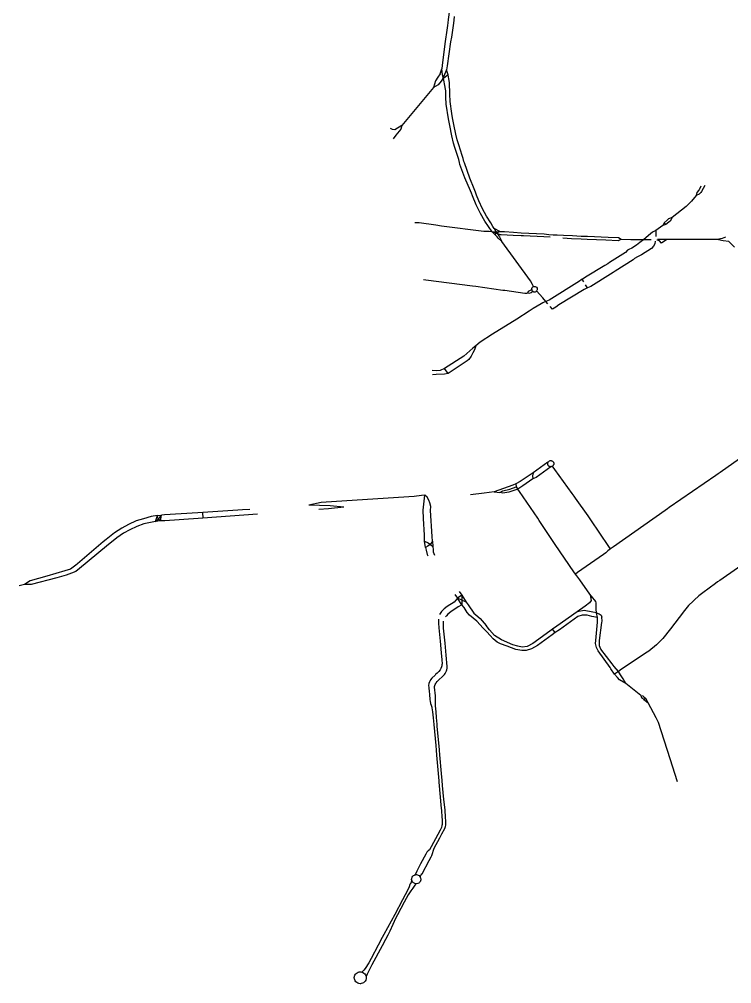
# Model space of a CAD drawing. Header units: inches. Extents: x 25490991 to 25511658, y 6671087 to 6685531.
# Drawn here: x 25494494 to 25496462, y 6671087 to 6673752 of the extents above; entities that cross this region are included whole.
import ezdxf

# ---------------------------------------------------------------- set-up
doc = ezdxf.new("R2010")
doc.units = ezdxf.units.IN
doc.header["$MEASUREMENT"] = 0

msp = doc.modelspace()

# ---------------------------------------------------------------- linework, layer by layer
for points in [[(25495684.9, 6673798.4), (25495678.8, 6673750.7)], [(25495677.8, 6673742.1), (25495676.6, 6673734.5)], [(25495678.8, 6673750.7), (25495677.8, 6673742.1)], [(25495694.2, 6673749), (25495693.1, 6673740.6)], [(25495695, 6673759.7), (25495694.2, 6673749)], [(25495674.8, 6673721.4), (25495670.8, 6673690.7)], [(25495676.6, 6673734.5), (25495674.8, 6673721.4)], [(25495693.1, 6673740.6), (25495688.2, 6673702.3), (25495685.3, 6673688.9)], [(25495670.8, 6673690.7), (25495662.3, 6673624.8)], [(25495685.3, 6673688.9), (25495675.7, 6673623.4)], [(25495656.6, 6673600.8), (25495661, 6673614.5)], [(25495662.3, 6673624.8), (25495661, 6673614.5)], [(25495667.4, 6673578.7), (25495665.5, 6673587.7), (25495663.5, 6673597.9), (25495661, 6673614.5)], [(25495674.1, 6673612.1), (25495663.3, 6673586.2)], [(25495675.7, 6673623.4), (25495674.1, 6673612.1)], [(25495679.2, 6673598.1), (25495674.1, 6673612.1)], [(25495650.6, 6673591.9), (25495643.7, 6673581.8), (25495638.4, 6673563.4)], [(25495656.6, 6673600.8), (25495650.6, 6673591.9)], [(25495663.3, 6673586.2), (25495659.1, 6673580.6)], [(25495679.2, 6673598.1), (25495663.3, 6673586.2)], [(25495680.8, 6673587.5), (25495679.2, 6673598.1)], [(25495691, 6673479.1), (25495688.9, 6673491.1), (25495684.7, 6673524.7), (25495683.2, 6673544.8), (25495682.5, 6673576.7), (25495680.8, 6673587.5)], [(25495638.4, 6673563.4), (25495551.1, 6673458)], [(25495659.1, 6673580.6), (25495651.3, 6673570.2), (25495638.4, 6673563.4)], [(25495679.9, 6673476.8), (25495673.6, 6673517.2), (25495672.4, 6673536.5), (25495671.9, 6673554.4), (25495668.4, 6673573), (25495667.4, 6673578.7)], [(25495681.3, 6673467.6), (25495679.9, 6673476.8)], [(25495692.5, 6673470.2), (25495691, 6673479.1)], [(25495531.6, 6673446.4), (25495524.5, 6673446.8), (25495519.3, 6673449.6)], [(25495551.1, 6673458), (25495547.6, 6673447.9), (25495534.1, 6673431.3), (25495526.5, 6673421.3)], [(25495551.1, 6673458), (25495531.6, 6673446.4)], [(25495683.1, 6673458.4), (25495681.3, 6673467.6)], [(25495705.1, 6673372.9), (25495697, 6673397.8), (25495693.7, 6673409.2), (25495688.8, 6673429.4), (25495683.1, 6673458.4)], [(25495694.3, 6673460.6), (25495692.5, 6673470.2)], [(25495717.3, 6673375.7), (25495708.3, 6673404.8), (25495703.6, 6673418.8), (25495699.5, 6673433.9), (25495694.3, 6673460.6)], [(25495707.8, 6673364.5), (25495705.1, 6673372.9)], [(25495720.1, 6673366.8), (25495717.3, 6673375.7)], [(25495709.8, 6673356), (25495707.8, 6673364.5)], [(25495740.4, 6673277.7), (25495724.9, 6673313.2), (25495711.1, 6673350.5), (25495709.8, 6673356)], [(25495722.3, 6673358.7), (25495720.1, 6673366.9)], [(25495750.8, 6673282.9), (25495738.8, 6673312.7), (25495723.5, 6673354.8), (25495722.3, 6673358.7)], [(25496376.6, 6673290.4), (25496371.7, 6673280.8), (25496370.9, 6673279.6)], [(25496387.7, 6673292), (25496378.6, 6673275.8), (25496376.7, 6673273.5)], [(25495743.2, 6673271.2), (25495740.4, 6673277.7)], [(25495746.1, 6673264.3), (25495743.2, 6673271.2)], [(25495790.5, 6673178.8), (25495780.4, 6673193.7), (25495767.7, 6673215.4), (25495756.3, 6673239.3), (25495746.1, 6673264.3)], [(25495754.6, 6673273.7), (25495750.8, 6673282.9)], [(25495757.4, 6673266.1), (25495754.6, 6673273.7)], [(25495801.9, 6673179.6), (25495796.4, 6673189.2), (25495784.5, 6673208.1), (25495773.5, 6673227.9), (25495763.2, 6673249.9), (25495757.4, 6673266.1)], [(25496363.7, 6673264.5), (25496351.2, 6673249.5)], [(25496370.9, 6673279.6), (25496365.9, 6673272.8), (25496363.7, 6673264.5)], [(25496376.7, 6673273.5), (25496371.8, 6673268.4), (25496363.7, 6673264.5)], [(25496351.2, 6673249.5), (25496336.4, 6673234.1)], [(25496336.4, 6673234.1), (25496297.8, 6673204.2)], [(25495593.2, 6673189.3), (25495587.1, 6673189.6)], [(25495644.5, 6673182.6), (25495598.8, 6673189.3), (25495593.2, 6673189.3)], [(25495660.1, 6673180.4), (25495644.5, 6673182.6)], [(25496271.6, 6673181.6), (25496252.8, 6673167.7)], [(25496275.1, 6673189.3), (25496271.6, 6673181.6)], [(25496280.4, 6673184.5), (25496271.6, 6673181.6)], [(25496283.9, 6673197), (25496275.1, 6673189.3)], [(25496275.1, 6673189.3), (25496280.4, 6673184.5)], [(25496288.7, 6673191.3), (25496280.4, 6673184.5)], [(25496297.8, 6673204.2), (25496287.6, 6673200.1), (25496283.9, 6673197)], [(25496297.9, 6673204.3), (25496291.9, 6673193.9), (25496288.7, 6673191.3)], [(25495777.6, 6673165.8), (25495660.1, 6673180.4)], [(25495792, 6673165.2), (25495777.6, 6673165.8)], [(25495800, 6673164.8), (25495790.5, 6673178.8)], [(25495800, 6673164.8), (25495792, 6673165.2)], [(25495823.1, 6673164.5), (25495817.4, 6673163.7), (25495800, 6673164.8)], [(25495813.7, 6673150.2), (25495807.4, 6673157), (25495800, 6673164.8)], [(25495825.5, 6673156.3), (25495822.9, 6673156.5), (25495816.1, 6673158.6), (25495800, 6673164.8)], [(25495823.1, 6673164.5), (25495805.4, 6673173.7), (25495801.9, 6673179.6)], [(25495805.4, 6673173.7), (25495810.7, 6673165.7), (25495820.2, 6673150.9)], [(25495817.4, 6673163.7), (25495807.4, 6673157)], [(25495825.9, 6673164.6), (25495823.1, 6673164.5)], [(25495880.4, 6673153.6), (25495858.1, 6673154.5), (25495825.5, 6673156.3)], [(25495880.6, 6673161.2), (25495859.3, 6673162.3), (25495834.8, 6673164.7), (25495825.9, 6673164.6)], [(25495944.3, 6673157.9), (25495880.6, 6673161.2)], [(25495956.7, 6673156.6), (25495944.3, 6673157.9)], [(25495968.7, 6673155.5), (25495956.7, 6673156.6)], [(25495980, 6673154.8), (25495968.7, 6673155.5)], [(25496252.8, 6673167.7), (25496243.1, 6673163.1), (25496232.2, 6673153.9)], [(25496252.8, 6673167.7), (25496252.8, 6673154.6), (25496252.5, 6673151.3)], [(25495827, 6673138.1), (25495816.9, 6673146.7), (25495813.7, 6673150.2)], [(25495820.2, 6673150.9), (25495822.6, 6673147.1), (25495827, 6673138.1)], [(25495911.4, 6673019.3), (25495906, 6673028.8), (25495827, 6673138.1)], [(25495886.7, 6673153.4), (25495880.4, 6673153.6)], [(25495960.8, 6673150), (25495942.8, 6673150.9), (25495886.7, 6673153.4)], [(25496046.6, 6673152), (25496022.3, 6673153.3), (25495997, 6673154.4), (25495980, 6673154.8)], [(25496046.1, 6673144.3), (25496019.8, 6673145.5), (25495995.9, 6673147.1)], [(25496063, 6673143.6), (25496046.1, 6673144.3)], [(25496055.4, 6673151.5), (25496046.6, 6673152)], [(25496063.2, 6673151.1), (25496055.4, 6673151.5)], [(25496154, 6673142), (25496148.2, 6673140), (25496114.3, 6673141.4), (25496063, 6673143.6)], [(25496154.1, 6673145.2), (25496149, 6673147.6), (25496120.5, 6673148.7), (25496063.2, 6673151.1)], [(25496157.7, 6673143.4), (25496154, 6673142)], [(25496157.7, 6673143.4), (25496154.1, 6673145.2)], [(25496196, 6673142.4), (25496183.2, 6673142.4), (25496157.7, 6673143.4)], [(25496208.6, 6673134.8), (25496199.2, 6673127.6), (25496186.1, 6673119.1)], [(25496218.5, 6673142.5), (25496196, 6673142.4)], [(25496249.3, 6673131.4), (25496246.1, 6673124.9), (25496240, 6673118.8), (25496213.2, 6673101.2), (25496201.6, 6673095.7)], [(25496218.5, 6673142.5), (25496208.6, 6673134.8)], [(25496232.2, 6673153.9), (25496218.5, 6673142.5)], [(25496239.8, 6673142.6), (25496218.5, 6673142.5)], [(25496250.8, 6673138.3), (25496249.3, 6673131.4)], [(25496262.2, 6673139.2), (25496255.4, 6673141.5)], [(25496262.8, 6673142.9), (25496257.2, 6673142.9)], [(25496268.4, 6673132.8), (25496262.2, 6673139.2)], [(25496282.7, 6673143.1), (25496262.8, 6673142.9)], [(25496282.7, 6673143.1), (25496268.4, 6673132.8)], [(25496350.8, 6673143.2), (25496282.7, 6673143.1)], [(25496422.3, 6673143.3), (25496350.8, 6673143.2)], [(25496431.4, 6673145.3), (25496422.3, 6673143.3)], [(25496433.5, 6673140.7), (25496422.3, 6673143.3)], [(25496444.9, 6673149.8), (25496435.7, 6673146.2), (25496431.4, 6673145.3)], [(25496454.5, 6673138.2), (25496438.5, 6673139.6), (25496433.5, 6673140.7)], [(25496469.6, 6673122.1), (25496454.5, 6673138.2)], [(25496178.1, 6673115.7), (25496174.4, 6673113.5), (25496168.5, 6673106.9), (25496124.8, 6673079.5)], [(25496186.1, 6673119.1), (25496178.1, 6673115.7)], [(25496119.5, 6673076.2), (25496111.2, 6673071.1)], [(25496124.8, 6673079.5), (25496119.4, 6673076.2)], [(25496193.9, 6673090.4), (25496189.6, 6673087.5), (25496140, 6673055.5)], [(25496201.6, 6673095.7), (25496193.9, 6673090.4)], [(25496111.2, 6673071.1), (25496057.8, 6673038.8)], [(25496134.6, 6673052.3), (25496127, 6673047.6)], [(25496140, 6673055.5), (25496134.6, 6673052.3)], [(25495616.9, 6673031.2), (25495610.3, 6673032)], [(25495745.9, 6673014.4), (25495616.9, 6673031.2)], [(25496041.1, 6673028.4), (25495958, 6672976.1)], [(25496046.5, 6673031.7), (25496041.1, 6673028.4)], [(25496048.9, 6673033.3), (25496046.5, 6673031.7)], [(25496051.7, 6673034.9), (25496048.9, 6673033.3)], [(25496053.2, 6673026.6), (25496048.9, 6673033.3)], [(25496057.8, 6673038.8), (25496051.7, 6673034.9)], [(25496127, 6673047.6), (25496073.2, 6673013.3)], [(25495755.6, 6673013.1), (25495745.9, 6673014.4)], [(25495829.3, 6673002.8), (25495755.6, 6673013.1)], [(25495835.4, 6673002), (25495829.3, 6673002.8)], [(25495898.5, 6672995.6), (25495895, 6672993.7), (25495890.2, 6672993.7), (25495835.4, 6673002)], [(25495898.5, 6672995.6), (25495900.5, 6673000.3), (25495904.6, 6673002.6)], [(25495898.5, 6672995.6), (25495903.5, 6672994.7), (25495907.9, 6672997.3)], [(25495904.6, 6673002.6), (25495909.6, 6673005.4)], [(25495907.9, 6672997.3), (25495912.6, 6673000.1)], [(25495909.6, 6673005.4), (25495909.7, 6673008), (25495910.7, 6673010.5), (25495912.3, 6673012.2), (25495914.5, 6673013.5)], [(25495909.6, 6673005.4), (25495909.9, 6673003.7), (25495910.8, 6673001.8), (25495912.1, 6673000.6), (25495912.6, 6673000.1)], [(25495914.5, 6673013.5), (25495911.4, 6673019.3)], [(25495912.6, 6673000.1), (25495914.6, 6672999.1), (25495916.3, 6672998.7), (25495917.7, 6672998.7), (25495919.6, 6672999), (25495921.4, 6672999.9), (25495923.2, 6673001.3)], [(25495914.5, 6673013.5), (25495917.1, 6673013.7), (25495919.5, 6673013.3), (25495922.6, 6673011.4), (25495924.2, 6673009.1), (25495924.7, 6673006.3), (25495924.5, 6673004.3), (25495923.8, 6673002.6), (25495923.2, 6673001.3)], [(25495940.3, 6672981.7), (25495923.2, 6673001.3)], [(25496054.2, 6673004.7), (25495984.9, 6672962.4), (25495976.4, 6672955.9)], [(25496063.6, 6673009.7), (25496054.2, 6673004.7)], [(25496063.6, 6673009.7), (25496058.2, 6673018.4)], [(25496073.2, 6673013.3), (25496063.6, 6673009.7)], [(25495948.7, 6672971.9), (25495939.8, 6672968.4)], [(25495948.7, 6672971.9), (25495940.3, 6672981.7)], [(25495958, 6672976.1), (25495948.7, 6672971.9)], [(25495954.4, 6672965.2), (25495948.7, 6672971.9)], [(25495939.8, 6672968.4), (25495935.3, 6672965.9), (25495914, 6672952.3), (25495902.8, 6672945.5), (25495868.6, 6672923.4), (25495801.5, 6672882), (25495766.8, 6672859.7), (25495755.4, 6672849.1)], [(25495966.8, 6672951), (25495960.6, 6672957.9)], [(25495976.4, 6672955.9), (25495966.8, 6672951)], [(25495755.4, 6672849.1), (25495747.1, 6672842.9), (25495721.8, 6672820.8), (25495668.8, 6672787.3), (25495657.1, 6672781.1), (25495645.2, 6672780)], [(25495755.4, 6672849.1), (25495751.3, 6672838.2), (25495747.2, 6672830.6), (25495742.7, 6672821), (25495736.2, 6672812), (25495731.5, 6672807.7), (25495678.7, 6672773.2)], [(25495678.7, 6672773.2), (25495668.8, 6672787.3)], [(25495645.2, 6672780), (25495634.9, 6672781.2)], [(25495645.2, 6672770), (25495635.5, 6672769.7)], [(25495678.7, 6672773.2), (25495668.8, 6672770.9), (25495645.2, 6672770)], [(25496546.4, 6672581.9), (25496430.2, 6672500)], [(25495962.7, 6672515.6), (25495921.5, 6672486), (25495912.3, 6672482.1)], [(25495954.5, 6672527.8), (25495913.3, 6672498.4)], [(25495962.8, 6672515.6), (25495961.9, 6672515.6), (25495960.7, 6672515.7), (25495959.2, 6672516.1), (25495958.2, 6672516.6), (25495957.2, 6672517.2), (25495956.3, 6672518), (25495955.4, 6672519), (25495954.9, 6672519.8), (25495954.3, 6672520.9), (25495954, 6672522.1), (25495953.7, 6672523.3), (25495953.7, 6672524.7), (25495953.9, 6672526.1), (25495954.3, 6672527.2), (25495954.5, 6672527.8)], [(25495954.5, 6672527.8), (25495954.6, 6672527.9), (25495955.6, 6672529.5), (25495956.7, 6672530.5), (25495957.7, 6672531.3), (25495959, 6672531.9), (25495960.4, 6672532.3), (25495961.8, 6672532.5), (25495963, 6672532.5), (25495964.2, 6672532.2), (25495965.3, 6672531.8), (25495966.7, 6672531.1), (25495967.6, 6672530.4), (25495968.5, 6672529.6), (25495969.3, 6672528.5), (25495969.7, 6672527.6), (25495970.2, 6672526.6), (25495970.3, 6672525.8)], [(25495967.4, 6672517.4), (25495966.9, 6672517), (25495965.7, 6672516.3), (25495964.3, 6672515.9), (25495963.3, 6672515.6), (25495962.8, 6672515.6)], [(25495970.3, 6672525.8), (25495970.4, 6672525.3), (25495970.5, 6672524.2), (25495970.4, 6672523), (25495970.2, 6672521.8), (25495969.9, 6672520.7), (25495969.2, 6672519.4), (25495968.5, 6672518.5), (25495967.7, 6672517.6), (25495967.4, 6672517.4)], [(25495969.1, 6672514.7), (25495967.4, 6672517.4)], [(25495907.7, 6672494.9), (25495877.5, 6672474.8)], [(25495913.3, 6672498.4), (25495907.7, 6672494.9)], [(25495913.3, 6672498.4), (25495911.3, 6672490), (25495912.3, 6672482.1)], [(25496021.7, 6672441.2), (25495973.4, 6672508.1), (25495969.1, 6672514.7)], [(25496418.1, 6672491.6), (25496289.7, 6672403)], [(25496424.7, 6672496.1), (25496418.1, 6672491.6)], [(25496430.2, 6672500), (25496424.7, 6672496.1)], [(25495877.5, 6672474.8), (25495866, 6672468.7), (25495857.7, 6672464.6), (25495805.8, 6672446)], [(25495866, 6672468.7), (25495866.9, 6672460.3), (25495871.2, 6672453.7)], [(25495885.1, 6672462.9), (25495871.2, 6672453.7)], [(25495912.3, 6672482.1), (25495885.1, 6672462.9)], [(25495605, 6672436), (25495584.4, 6672433.3), (25495512.9, 6672429.1), (25495328.2, 6672416.5), (25495294.1, 6672409.4)], [(25495614.6, 6672437.3), (25495605, 6672436)], [(25495610.1, 6672395.1), (25495614.6, 6672437.3)], [(25495630.6, 6672405.6), (25495628.4, 6672416.1), (25495625.7, 6672423.6), (25495620.6, 6672431.5), (25495614.6, 6672437.3)], [(25495805.8, 6672446), (25495778.5, 6672442.6), (25495740.8, 6672437.9)], [(25495805.8, 6672446), (25495821.9, 6672444.1)], [(25495821.9, 6672444.1), (25495829.9, 6672448.8), (25495848.9, 6672453.4), (25495866.9, 6672460.3)], [(25495871.2, 6672453.7), (25495846.3, 6672445.5), (25495829.9, 6672442.6), (25495821.9, 6672444.1)], [(25495875.7, 6672447.1), (25495871.2, 6672453.7)], [(25495926, 6672373), (25495875.7, 6672447.1)], [(25496026.4, 6672434.6), (25496021.7, 6672441.2)], [(25495390.8, 6672404.1), (25495352.4, 6672407.4), (25495294.1, 6672409.4)], [(25496030.5, 6672428.9), (25496026.4, 6672434.6)], [(25496065.3, 6672379.6), (25496030.5, 6672428.9)], [(25494895, 6672382.6), (25494886.4, 6672382.1)], [(25494986.9, 6672388.6), (25494895, 6672382.6)], [(25495000.8, 6672389.5), (25494986.9, 6672388.6)], [(25495131.1, 6672397.4), (25495110.6, 6672396.1), (25495097.5, 6672395.3), (25495000.8, 6672389.5)], [(25495001.5, 6672373.3), (25495000.8, 6672389.5)], [(25495152, 6672384.3), (25495114.7, 6672381.6), (25495001.4, 6672373.3)], [(25495390.8, 6672404.1), (25495347.9, 6672399), (25495321.1, 6672397.7)], [(25495613.8, 6672310.1), (25495613.2, 6672326.3), (25495610.6, 6672372.2), (25495610.1, 6672395.1)], [(25495635.3, 6672310.1), (25495634.6, 6672322.6), (25495629.9, 6672394.3), (25495630.6, 6672405.6)], [(25496278.1, 6672394.8), (25496135.7, 6672294.6)], [(25496284.4, 6672399.3), (25496278.1, 6672394.8)], [(25496289.7, 6672403), (25496284.4, 6672399.3)], [(25494875.6, 6672381.1), (25494858.7, 6672377.6), (25494837.4, 6672372), (25494817.2, 6672365.9), (25494795.9, 6672356.2), (25494777.6, 6672345.9), (25494757.2, 6672333.2), (25494733.5, 6672314.7), (25494725.3, 6672307.6)], [(25494870.4, 6672364.3), (25494856, 6672361.9), (25494838, 6672357.7), (25494818.3, 6672350.8), (25494798.9, 6672341.5), (25494781.5, 6672332.2), (25494763, 6672319.5), (25494735.2, 6672296.5)], [(25494870.4, 6672364.3), (25494876.4, 6672370), (25494882.4, 6672375.5), (25494886.4, 6672382.1)], [(25494870.4, 6672364.3), (25494875.6, 6672381.1)], [(25494883.8, 6672365.7), (25494870.4, 6672364.3)], [(25494875.6, 6672381.1), (25494886.4, 6672382.1)], [(25494883.8, 6672365.7), (25494878.5, 6672371.1), (25494876.7, 6672374.8), (25494875.6, 6672381.1)], [(25494883.8, 6672365.7), (25494886.4, 6672382.1)], [(25494896.1, 6672366.5), (25494883.8, 6672365.7)], [(25494987.9, 6672372.3), (25494896.1, 6672366.5)], [(25495001.4, 6672373.3), (25494987.9, 6672372.3)], [(25495930.2, 6672367.1), (25495926, 6672373)], [(25495934, 6672361.4), (25495930.2, 6672367.1)], [(25495966.9, 6672311.9), (25495934, 6672361.4)], [(25496068.8, 6672374.7), (25496065.3, 6672379.6)], [(25496073.1, 6672368.4), (25496068.8, 6672374.7)], [(25496122.3, 6672295.2), (25496073.1, 6672368.4)], [(25494725.3, 6672307.6), (25494654.8, 6672247.3)], [(25495613.8, 6672310.1), (25495623.9, 6672305.1), (25495630.3, 6672300.6), (25495636.1, 6672295)], [(25495616.3, 6672292.6), (25495613.8, 6672310.1)], [(25495635.3, 6672310.1), (25495629.6, 6672301.8), (25495622.9, 6672296.4), (25495616.3, 6672292.6)], [(25495635.3, 6672310.1), (25495636.1, 6672295)], [(25495970.7, 6672306.1), (25495966.9, 6672311.9)], [(25495974.5, 6672300.4), (25495970.7, 6672306.1)], [(25494735.2, 6672296.5), (25494660.3, 6672234.5)], [(25495616.3, 6672292.6), (25495617.9, 6672285.2)], [(25495617.9, 6672285.2), (25495620.5, 6672273), (25495622.3, 6672269.7)], [(25495636.1, 6672295), (25495637, 6672285.9)], [(25495637, 6672285.9), (25495637.5, 6672280.6), (25495640.6, 6672271.6)], [(25496025.6, 6672225.1), (25495974.5, 6672300.4)], [(25496114.1, 6672278.1), (25496107.4, 6672273.4)], [(25496120, 6672282.9), (25496114.1, 6672278.1)], [(25496126.8, 6672288.4), (25496120, 6672282.9)], [(25496126.8, 6672288.4), (25496122.3, 6672295.2)], [(25496135.7, 6672294.6), (25496126.8, 6672288.4)], [(25496557.1, 6672290.8), (25496429, 6672201.5)], [(25496107.4, 6672273.4), (25496036.1, 6672223.1)], [(25494620.1, 6672227.6), (25494569.6, 6672212.9), (25494524.1, 6672200.2), (25494508, 6672190.6)], [(25494635, 6672232.1), (25494620.1, 6672227.6)], [(25494650.5, 6672243.7), (25494635, 6672232.1)], [(25494650.1, 6672226.1), (25494638.4, 6672221.1)], [(25494660.3, 6672234.5), (25494650.1, 6672226.1)], [(25494654.8, 6672247.3), (25494650.5, 6672243.7)], [(25496030.1, 6672218.9), (25496025.6, 6672225.1)], [(25496036.1, 6672223.1), (25496030.1, 6672218.9)], [(25494623.7, 6672216.4), (25494597.8, 6672208.5), (25494527, 6672190.6), (25494508, 6672190.6)], [(25494638.4, 6672221.1), (25494623.7, 6672216.4)], [(25496034.3, 6672213.7), (25496030.1, 6672218.9)], [(25496070.1, 6672163.2), (25496042.6, 6672203.4), (25496034.3, 6672213.7)], [(25496423.2, 6672197.6), (25496417.3, 6672193.3)], [(25496429, 6672201.5), (25496423.2, 6672197.6)], [(25494508, 6672190.6), (25494494, 6672186.9)], [(25495708.7, 6672170.4), (25495716.7, 6672160.4)], [(25496417.3, 6672193.3), (25496382.3, 6672167.5), (25496370.8, 6672158.8), (25496358.2, 6672146.7), (25496355.1, 6672143.9)], [(25495704.5, 6672152.2), (25495695.1, 6672141.8)], [(25495697.5, 6672162.6), (25495704.5, 6672152.2)], [(25495716.7, 6672160.4), (25495704.5, 6672152.2)], [(25495716.9, 6672134.4), (25495704.5, 6672152.2)], [(25495716.8, 6672146.9), (25495704.5, 6672152.2)], [(25495716.7, 6672160.4), (25495728.7, 6672141.6)], [(25495716.7, 6672160.4), (25495716.8, 6672146.9)], [(25495728.7, 6672141.6), (25495716.8, 6672146.9)], [(25495716.8, 6672146.9), (25495716.9, 6672134.4)], [(25496071.8, 6672155.7), (25496074.1, 6672146), (25496069.4, 6672139.1), (25496057.2, 6672130.5)], [(25496070.1, 6672163.2), (25496071.8, 6672155.7)], [(25496074.6, 6672157.6), (25496070.1, 6672163.2)], [(25496088, 6672122.1), (25496087.3, 6672139.3), (25496086.3, 6672143), (25496074.6, 6672157.6)], [(25496355.1, 6672143.9), (25496342.6, 6672131.8), (25496331.5, 6672118.1), (25496317.2, 6672099.3), (25496292.5, 6672068.1), (25496271.6, 6672041.4), (25496254.7, 6672023.2), (25496233.2, 6672005.7), (25496228.9, 6672002.8)], [(25495695.1, 6672141.8), (25495676.3, 6672129.3), (25495667.4, 6672122.8), (25495660.6, 6672115.7), (25495655, 6672107.2)], [(25495706, 6672128.2), (25495686.5, 6672114.3), (25495677.7, 6672108.3), (25495673.7, 6672103.3), (25495671.7, 6672100.8)], [(25495716.9, 6672134.4), (25495706, 6672128.2)], [(25495722.6, 6672126.5), (25495716.9, 6672134.4)], [(25495785.3, 6672059), (25495775.1, 6672069.8), (25495757.6, 6672088.7), (25495737.8, 6672105.6), (25495731.4, 6672112.9), (25495722.6, 6672126.5)], [(25495728.7, 6672141.6), (25495733.8, 6672133.7)], [(25495733.8, 6672133.7), (25495750.1, 6672111.2), (25495755.1, 6672106.2), (25495767.3, 6672096.1), (25495783.7, 6672076.9)], [(25496057.2, 6672130.5), (25496035.2, 6672115)], [(25496078.1, 6672113.8), (25496054.9, 6672118.4), (25496035.2, 6672115)], [(25496088.2, 6672111.9), (25496088, 6672122.1)], [(25495651.9, 6672094.1), (25495651.7, 6672089.8), (25495651.7, 6672087.4), (25495652, 6672083.8), (25495653.3, 6672070.7), (25495655.1, 6672052), (25495656.6, 6672033.2), (25495659.8, 6672001.3), (25495661.6, 6671981.7), (25495662, 6671971.3), (25495661.6, 6671968.5), (25495661.2, 6671965.9), (25495660.4, 6671962.5), (25495658.7, 6671958.3), (25495656.6, 6671954.7), (25495653, 6671950.2), (25495648.5, 6671945.2), (25495643.8, 6671941.1), (25495642.5, 6671939.9)], [(25496035.2, 6672115), (25495978.9, 6672075.3)], [(25496075.4, 6672102.2), (25496062.3, 6672105), (25496049.1, 6672105), (25496036.9, 6672101.6), (25495985.9, 6672064.8)], [(25496091.3, 6672098.8), (25496075.4, 6672102.2)], [(25496088.2, 6672111.9), (25496078.1, 6672113.8)], [(25496088.2, 6672111.9), (25496096, 6672109), (25496101, 6672105.2), (25496103.6, 6672100.2)], [(25496091.3, 6672098.8), (25496088.2, 6672111.9)], [(25496091.6, 6672085.7), (25496091.3, 6672098.8)], [(25496103.2, 6672085.3), (25496103.8, 6672089), (25496103.6, 6672100.2)], [(25495662.6, 6671935.4), (25495663.4, 6671936.1), (25495668.3, 6671941.6), (25495670.5, 6671944.5), (25495672.2, 6671947.6), (25495673.8, 6671951.8), (25495674.8, 6671954.8), (25495675.6, 6671958.7), (25495675.9, 6671961.9), (25495676, 6671963.6), (25495673.2, 6671994.5), (25495670, 6672028.2), (25495666.3, 6672069.9), (25495665.7, 6672081.4), (25495665.7, 6672084.6), (25495665.9, 6672086.9), (25495666.2, 6672088.6)], [(25495792.7, 6672065), (25495783.7, 6672076.9)], [(25495857.6, 6672023.6), (25495826, 6672037.3), (25495807.1, 6672049.6), (25495792.7, 6672065)], [(25495967.2, 6672067), (25495959.2, 6672061.2)], [(25495978.9, 6672075.3), (25495967.2, 6672067)], [(25495974.1, 6672057.3), (25495967.2, 6672067)], [(25495985.9, 6672064.8), (25495974.1, 6672057.3)], [(25496128.1, 6671957.5), (25496126, 6671960.6), (25496093.2, 6672007.1), (25496088.1, 6672015.9), (25496086.2, 6672027.3), (25496086.7, 6672035.2), (25496091.6, 6672085.7)], [(25496137.3, 6671964), (25496131.8, 6671970.6), (25496100.4, 6672011.9), (25496096.6, 6672020.7), (25496096.4, 6672028.5), (25496096.9, 6672035.2), (25496103.2, 6672085.3)], [(25495866.1, 6672010.3), (25495842, 6672019.6), (25495823.2, 6672026.7), (25495814.3, 6672031.2), (25495803.2, 6672040.1), (25495794.4, 6672049.6), (25495785.3, 6672059)], [(25495959.2, 6672061.2), (25495912.2, 6672027.6), (25495897.4, 6672018.8), (25495882.8, 6672016.6), (25495870.9, 6672019.5), (25495857.6, 6672023.6)], [(25495966.2, 6672051.5), (25495925.4, 6672022.1), (25495908.9, 6672012.1), (25495894.5, 6672008.3), (25495882.5, 6672008.3), (25495866.1, 6672010.3)], [(25495974.1, 6672057.3), (25495966.2, 6672051.5)], [(25496228.9, 6672002.8), (25496157.8, 6671955.9)], [(25496138.6, 6671942.6), (25496128.1, 6671957.5)], [(25496148.9, 6671950.1), (25496137.3, 6671964)], [(25495642.5, 6671939.9), (25495633.3, 6671931.2), (25495630.2, 6671926.7), (25495627.7, 6671922.3), (25495627.2, 6671921.1)], [(25495641.3, 6671906.3), (25495641.3, 6671908.3), (25495641.7, 6671910.7), (25495643, 6671913.6), (25495644.5, 6671916.8), (25495646, 6671918.9), (25495648.6, 6671922.2), (25495651.2, 6671924.7), (25495654.3, 6671927.5), (25495662.6, 6671935.4)], [(25496148.9, 6671950.1), (25496138.6, 6671942.6)], [(25496146.3, 6671933.3), (25496138.6, 6671942.6)], [(25496170, 6671916.5), (25496152, 6671926.7), (25496146.3, 6671933.3)], [(25496157.8, 6671955.9), (25496148.9, 6671950.1)], [(25496155.2, 6671940.9), (25496148.9, 6671950.1)], [(25496170, 6671916.5), (25496162.5, 6671930), (25496155.2, 6671940.9)], [(25495627.2, 6671921.1), (25495625.4, 6671916.7), (25495624.7, 6671911.3), (25495624.9, 6671905.2), (25495624.9, 6671905)], [(25495624.9, 6671905), (25495626.3, 6671894.6), (25495627.1, 6671886.8), (25495628.5, 6671871.3), (25495629, 6671867.5), (25495630.2, 6671861.7), (25495631.7, 6671857), (25495633.3, 6671851.4), (25495633.8, 6671849.7), (25495635.3, 6671838.7), (25495637, 6671821.6)], [(25495646.7, 6671822.3), (25495645.6, 6671838.1), (25495644.1, 6671855.3), (25495643.7, 6671858.8), (25495643.7, 6671861.3), (25495643.4, 6671870.9), (25495643.4, 6671882.6), (25495641.3, 6671906.3)], [(25496211.3, 6671883.6), (25496170, 6671916.5)], [(25496211.3, 6671883.6), (25496212.7, 6671878.1), (25496215.3, 6671875.9)], [(25496211.3, 6671883.6), (25496216.4, 6671882.7), (25496219.3, 6671880.1)], [(25496219.3, 6671880.1), (25496224.6, 6671875.6)], [(25496215.3, 6671875.9), (25496219.4, 6671872.5)], [(25496224.6, 6671875.6), (25496219.4, 6671872.5)], [(25496219.4, 6671872.5), (25496231.2, 6671863.3)], [(25496231.2, 6671863.3), (25496224.6, 6671875.6)], [(25496259.9, 6671809.3), (25496253.1, 6671822), (25496246.3, 6671836), (25496231.2, 6671863.3)], [(25495637, 6671821.6), (25495638.8, 6671803.6), (25495638.8, 6671803.3)], [(25495638.8, 6671803.3), (25495644.4, 6671745.2), (25495645.4, 6671732.9)], [(25495648, 6671804.2), (25495646.7, 6671822.3)], [(25495654.6, 6671733.6), (25495648.4, 6671798.8), (25495648, 6671804.2)], [(25496292.4, 6671708.1), (25496259.9, 6671809.3)], [(25495645.4, 6671732.9), (25495646.6, 6671718.5)], [(25495646.6, 6671718.5), (25495648.2, 6671698.5), (25495652.5, 6671648.1)], [(25495655.8, 6671719.2), (25495654.7, 6671732.1), (25495654.6, 6671733.6)], [(25495662, 6671648.8), (25495660.3, 6671667.7), (25495655.8, 6671719.2)], [(25496312.6, 6671644.6), (25496292.4, 6671708.1)], [(25495652.5, 6671648.1), (25495652.9, 6671644.3), (25495653.8, 6671633.7)], [(25495663.2, 6671634.5), (25495662, 6671648.8)], [(25495653.8, 6671633.7), (25495655.8, 6671612.7), (25495659.7, 6671571.6), (25495660, 6671566.9)], [(25495670.1, 6671567.9), (25495666.6, 6671596.4), (25495663.2, 6671634.5)], [(25495660, 6671566.9), (25495661.5, 6671546.5)], [(25495671.7, 6671547.5), (25495670.3, 6671566.4), (25495670.1, 6671567.9)], [(25495661.5, 6671546.5), (25495661.9, 6671541.7), (25495662.2, 6671536.3), (25495662.4, 6671531), (25495662, 6671527), (25495661.4, 6671524.2), (25495660, 6671518.6), (25495656.6, 6671511.1), (25495650.5, 6671499.7), (25495632, 6671465.2), (25495626.8, 6671457.3), (25495623.5, 6671454.4), (25495621.6, 6671452.7), (25495620.7, 6671451.5), (25495620.1, 6671450.8), (25495617.1, 6671445.2)], [(25495672.2, 6671525.4), (25495672.6, 6671531.8), (25495672.5, 6671536.7), (25495671.7, 6671547.5)], [(25495631.6, 6671437.7), (25495633.6, 6671441.4), (25495640.5, 6671461.9), (25495656.1, 6671490.6), (25495661.7, 6671501.1), (25495669.7, 6671516.1), (25495671.4, 6671521.3), (25495672.2, 6671525.4)], [(25495617.1, 6671445.2), (25495602.7, 6671418.4), (25495592.6, 6671397.8)], [(25495606.4, 6671390.5), (25495606.8, 6671391), (25495626.4, 6671427.9), (25495631.6, 6671437.7)], [(25495592.6, 6671397.8), (25495587.9, 6671388.4)], [(25495578.3, 6671372.2), (25495574.4, 6671363.4), (25495574.2, 6671363)], [(25495597.3, 6671365.2), (25495597.3, 6671365.2), (25495594.6, 6671363.9), (25495591.7, 6671363.2), (25495588.5, 6671363.4), (25495586.3, 6671364), (25495580.3, 6671368.2), (25495579.1, 6671370.6), (25495578.2, 6671372.8), (25495577.8, 6671375.3), (25495578, 6671378.4), (25495579, 6671381.3), (25495580.8, 6671384.1), (25495582.9, 6671386.1), (25495585.4, 6671387.6), (25495587.9, 6671388.4), (25495587.9, 6671388.4)], [(25495588, 6671388.4), (25495589.7, 6671388.6), (25495591.4, 6671388.6), (25495598.2, 6671385.9), (25495600.3, 6671383.9), (25495601.3, 6671382.4)], [(25495602.9, 6671373.8), (25495602.7, 6671372.3), (25495602, 6671370.4), (25495600.7, 6671368.3), (25495599.1, 6671366.6), (25495597.3, 6671365.2)], [(25495601.3, 6671382.4), (25495604.6, 6671388.3), (25495606.4, 6671390.5)], [(25495601.3, 6671382.4), (25495601.8, 6671381.6), (25495602.7, 6671379.2), (25495603.1, 6671376.8), (25495603.1, 6671374.7), (25495602.9, 6671373.8)], [(25495574.2, 6671363), (25495573.3, 6671361.2), (25495571, 6671354.5), (25495567.2, 6671346.3), (25495552.5, 6671318.9), (25495531, 6671278.7), (25495511.2, 6671241.6), (25495501.3, 6671223.4), (25495496.7, 6671214.9)], [(25495584.6, 6671357.2), (25495580.8, 6671351.5), (25495575.6, 6671343.7), (25495570.2, 6671335.8), (25495568.3, 6671332.4), (25495557.5, 6671312.3), (25495538.9, 6671277.8), (25495533.7, 6671267.9), (25495526.1, 6671251.3), (25495517.3, 6671232.2), (25495512.1, 6671221.1), (25495506, 6671209.8)], [(25495589.7, 6671363.2), (25495586.5, 6671360), (25495584.6, 6671357.2)], [(25495496.7, 6671214.9), (25495485.7, 6671194.2), (25495465.8, 6671157.2), (25495459.3, 6671145.3), (25495449.8, 6671129), (25495445.7, 6671124.4), (25495440.5, 6671119.5)], [(25495506, 6671209.8), (25495496.4, 6671191.9), (25495467.9, 6671139.1), (25495455.2, 6671113.9), (25495451.9, 6671107.3)], [(25495422, 6671095.1), (25495421.6, 6671095.6), (25495420.5, 6671098.3), (25495419.8, 6671100.9), (25495419.5, 6671103), (25495419.5, 6671105.8), (25495419.7, 6671106.5)], [(25495419.7, 6671106.5), (25495420.1, 6671108.4), (25495421.2, 6671111.3), (25495422.6, 6671113.5), (25495424.7, 6671115.9), (25495427.1, 6671117.7), (25495427.3, 6671117.8)], [(25495427.3, 6671117.8), (25495429.9, 6671119.2), (25495432.7, 6671119.9), (25495434.4, 6671120.2), (25495437.4, 6671120.1), (25495440.5, 6671119.5)], [(25495440.5, 6671119.5), (25495442.3, 6671119), (25495446, 6671116.9), (25495448.4, 6671114.8), (25495450.2, 6671112.1), (25495451.3, 6671109.5), (25495451.9, 6671107.3)], [(25495451.9, 6671107.3), (25495452.2, 6671106.3), (25495452.3, 6671103.3), (25495451.9, 6671100.1), (25495451.4, 6671098.3)], [(25495436.5, 6671087.4), (25495435.4, 6671087.3), (25495432.3, 6671087.7), (25495428.8, 6671088.9), (25495426, 6671090.6), (25495423.5, 6671092.9), (25495422, 6671095.1)], [(25495445.7, 6671090.6), (25495445.1, 6671090.1), (25495442.1, 6671088.5), (25495438.5, 6671087.5), (25495436.5, 6671087.4)], [(25495451.4, 6671098.3), (25495451.1, 6671097.3), (25495449.6, 6671094.6), (25495447.9, 6671092.5), (25495445.7, 6671090.6)]]:
    msp.add_lwpolyline(points)
msp.add_point((25495588, 6671388.4))

doc.saveas('drawing.dxf')
